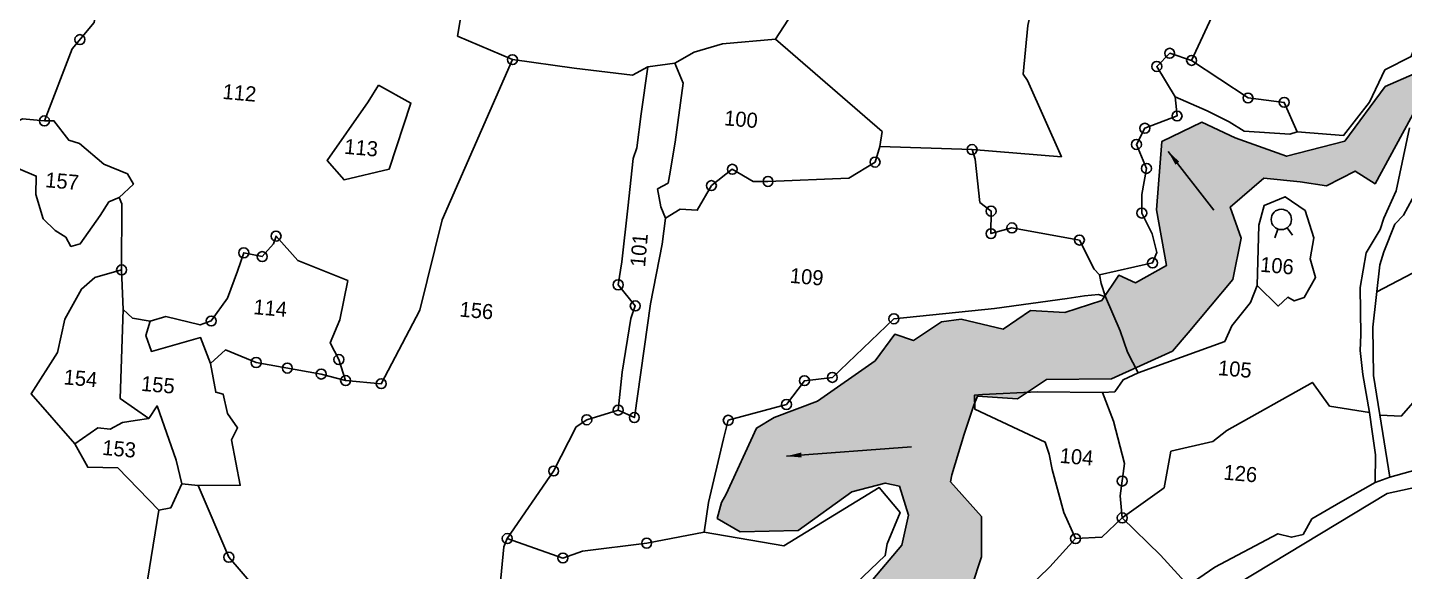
# Model space of a CAD drawing. Header units: metres. Extents: x 333181 to 338057, y 1785471 to 1790230.
# Drawn here: x 335255 to 336908, y 1787271 to 1787925 of the extents above; entities that cross this region are included whole.
import ezdxf

# ---------------------------------------------------------------- set-up
doc = ezdxf.new("R2010")
doc.units = ezdxf.units.M
doc.header["$MEASUREMENT"] = 0
for name, color, linetype in [('OFF', 1, 'Continuous'), ('POLY_HATCH', 12, 'Continuous'), ('POLY_PARCEL', 6, 'Continuous'), ('POLY_WATER', 4, 'Continuous'), ('SYM_ARROW', 1, 'Continuous'), ('SYM_STONE', 1, 'Continuous'), ('SYM_WELL', 1, 'Continuous'), ('TEXT_PARCEL', 7, 'Continuous')]:
    doc.layers.add(name, color=color, linetype=linetype)
doc.styles.get("Standard").update_dxf_attribs({"font": 'simplex.shx'})
doc.styles.add('TEXT_MAP', font='', dxfattribs={"height": 0.3})
doc.styles.get('TEXT_MAP').set_extended_font_data('Kruti Dev 050')
doc.dimstyles.get("Standard").update_dxf_attribs({"dimtxt": 0.18, "dimasz": 0.18, "dimexe": 0.18, "dimexo": 0.0625, "dimgap": 0.09, "dimtad": 0, "dimtih": 1, "dimtoh": 1, "dimdec": 4, "dimzin": 0, "dimdsep": 46, "dimtxsty": 'Standard', "dimcen": 0.09, "dimadec": 0, "dimazin": 0, "dimtfac": 1, "dimtdec": 4, "dimtofl": 0, "dimtmove": 0, "dimatfit": 3, "dimfxl": 0, "dimtolj": 1, "dimtzin": 0, "dimarcsym": 0})

# ---------------------------------------------------------------- blocks, each defined once
blk = doc.blocks.new('STONE')
blk.add_circle((0, 0), 0.0851)
blk = doc.blocks.new('MOTWELL')
for points in [[(-0.154, 0.296), (-0.08, 0.155)], [(0.154, 0.296), (0.08, 0.155)]]:
    blk.add_lwpolyline(points)
blk.add_circle((0, 0), 0.174)
blk = doc.blocks.new('1235')
at = {"layer": 'POLY_HATCH'}
h = blk.add_hatch(dxfattribs=at)
h.set_pattern_fill('ZIGZAG', color=256, scale=10.067963, style=0)
h.set_pattern_definition([(0, (2631.2947, 7474.5392), (1.2584954, 1.2584954), [1.2584954, -1.2584954]), (90, (2632.5532, 7474.5392), (-1.2584954, 1.2584954), [1.2584954, -1.2584954])])
h.paths.add_polyline_path([(2912.51, 7634.66), (2919.97, 7631.42), (2925.64, 7633.27), (2929.35, 7637.09), (2931.69, 7638.86), (2935.05, 7642.33), (2935.98, 7646.61), (2934.82, 7650.55), (2940.75, 7658.94), (2943.87, 7663.34), (2944.34, 7667.04), (2942.95, 7670.4), (2941.21, 7670.63), (2937.27, 7669.24), (2931.25, 7664.03), (2924.3, 7663.22), (2921.41, 7664.61), (2921.75, 7666.58), (2922.22, 7667.62), (2925.17, 7675.87), (2927.2, 7677.34), (2932.22, 7679.73), (2938.7, 7685.21), (2940.78, 7688.61), (2943.09, 7688.06), (2946.27, 7690.59), (2948.58, 7691.13), (2953.73, 7690.37), (2956.81, 7692.89), (2960.98, 7693), (2965.26, 7694.86), (2967.05, 7698.08), (2969.14, 7697.31), (2972.65, 7699.72), (2970.89, 7706.3), (2970.79, 7714.57), (2975.4, 7717.31), (2979.57, 7715.78), (2985.93, 7714.13), (2992.74, 7716.55), (2997.02, 7723.56), (3000.36, 7725.35), (3001.89, 7730.51), (3004.64, 7729.74), (2996.84, 7711.76), (2994.32, 7713.07), (2991.03, 7710.99), (2987.84, 7711.21), (2983.42, 7711.27), (2979.69, 7707.43), (2981.34, 7703.81), (2980.79, 7698.77), (2975.96, 7691.86), (2974.29, 7689.5), (2967.27, 7685.55), (2959.48, 7684.78), (2956.18, 7682.15), (2951.35, 7682.04), (2951.02, 7680.94), (2950.15, 7677.32), (2949.1, 7672.34), (2949.04, 7671.46), (2953.1, 7667.62), (2953.54, 7662.79), (2952.68, 7659.17), (2951.01, 7656), (2943.44, 7652.16), (2945.11, 7646.29), (2944.98, 7640.8), (2940.7, 7634.78), (2937.35, 7631.57), (2933.33, 7629.57), (2933.73, 7626.62), (2926.64, 7623.68), (2923.82, 7620.87), (2918.6, 7620.6), (2909.71, 7622.7), (2902.48, 7626.72), (2897.79, 7629.93), (2896.19, 7628.72), (2894.98, 7625.91), (2899.27, 7617.09), (2900.34, 7611.87), (2893.91, 7604.11), (2892.97, 7601.43), (2892.15, 7593.19), (2888.8, 7588.91), (2888.4, 7583.02), (2884.65, 7576.87), (2888.8, 7571.78), (2885.84, 7566.51), (2882.09, 7562.09), (2883.97, 7561.29), (2890.53, 7561.82), (2890.93, 7557.9), (2886.37, 7554.69), (2881.15, 7551.62), (2881.28, 7545.06), (2890.26, 7540.24), (2894.68, 7541.32), (2898.84, 7537.4), (2904.6, 7528.97), (2901.25, 7517.2), (2896.95, 7523.04), (2894.97, 7530.69), (2889.06, 7534.17), (2884.65, 7534.98), (2880.82, 7534.86), (2879.66, 7534.86), (2877.23, 7537.06), (2874.91, 7536.6), (2865.94, 7539.53), (2864.67, 7543.12), (2866.06, 7547.64), (2868.84, 7553.55), (2871.97, 7558.72), (2875.22, 7562.43), (2879.16, 7567.29), (2879.16, 7569.5), (2879.74, 7571.7), (2878, 7579.11), (2878.48, 7581.5), (2878.71, 7584.63), (2878.83, 7591.58), (2879.64, 7594.71), (2880.8, 7597.96), (2882.89, 7598.77), (2883.35, 7602.47), (2884.63, 7605.37), (2886.8, 7604.92), (2889.69, 7609.09), (2893.17, 7614.41), (2893.75, 7618.11), (2891.43, 7624.47), (2887.95, 7630.37), (2884.71, 7632.23), (2878.92, 7631.3), (2875.56, 7631.42), (2878.11, 7633.27), (2884.02, 7635.81), (2889.92, 7638.94), (2894.09, 7638.71), (2897.68, 7637.32), (2904.49, 7637.62)])
at = {"layer": 'OFF'}
blk.add_lwpolyline([(3000.03, 7675.87), (3001.73, 7676.69)], dxfattribs=at)
at = {"layer": 'POLY_HATCH'}
for points in [[(2940.75, 7658.94), (2943.87, 7663.34), (2944.34, 7667.04), (2942.95, 7670.4), (2941.21, 7670.63), (2937.27, 7669.24), (2931.25, 7664.03), (2924.3, 7663.22), (2921.41, 7664.61), (2921.75, 7666.58), (2922.22, 7667.62), (2925.17, 7675.87), (2927.2, 7677.34), (2932.22, 7679.73), (2938.7, 7685.21), (2940.78, 7688.61), (2943.09, 7688.06), (2946.27, 7690.59), (2948.58, 7691.13), (2953.73, 7690.37), (2956.81, 7692.89), (2960.98, 7693), (2965.26, 7694.86), (2967.05, 7698.08), (2969.14, 7697.31), (2972.65, 7699.72), (2970.89, 7706.3), (2970.79, 7714.57), (2975.4, 7717.31), (2979.57, 7715.78), (2985.93, 7714.13), (2992.74, 7716.55), (2997.02, 7723.56), (3000.36, 7725.35)], [(3004.64, 7729.74), (2996.84, 7711.76), (2994.32, 7713.07), (2991.03, 7710.99), (2987.84, 7711.21), (2983.42, 7711.27), (2979.69, 7707.43), (2981.34, 7703.81), (2980.79, 7698.77), (2975.96, 7691.86), (2974.29, 7689.5), (2967.27, 7685.55), (2959.48, 7684.78), (2956.18, 7682.15), (2951.35, 7682.04), (2951.02, 7680.94), (2950.15, 7677.32), (2949.1, 7672.34), (2949.04, 7671.46), (2953.1, 7667.62), (2953.54, 7662.79), (2952.68, 7659.17)]]:
    blk.add_lwpolyline(points, dxfattribs=at)
at = {"layer": 'POLY_PARCEL'}
for points in [[(2948.1, 7711.6), (2958.9, 7711.67), (2954.01, 7720.47), (2953.42, 7721.21), (2953.47, 7727.09), (2954.35, 7733.65), (2957.77, 7734.34), (2958.15, 7735.2), (2957.83, 7736.68), (2959.58, 7738.57), (2959.41, 7747.92), (2961.95, 7747.65), (2963.29, 7747.05), (2964.35, 7749.82), (2967.12, 7748.29), (2966.8, 7750.56), (2966.92, 7751)], [(2974.42, 7746.52), (2978.31, 7744.11), (2982.82, 7740.03), (2982.82, 7740.03), (2981.05, 7738.08), (2975.89, 7731.24), (2973.51, 7724.63)], [(2907.67, 7743.73), (2915.55, 7737.97), (2927.15, 7730.06), (2923.33, 7722.76)], [(3006.66, 7737.23), (3003.75, 7732.28), (3000.81, 7731.09), (2999.81, 7727.4), (2996.81, 7725.53), (2995.3, 7721.5), (2995.3, 7721.5), (2995.3, 7721.5), (2992.54, 7717.23), (2992.54, 7717.23), (2986.94, 7717.15)], [(2841.51, 7728.69), (2840.91, 7726.02), (2840.97, 7723.96), (2841.68, 7722.59), (2841.37, 7717.55), (2839.02, 7714.18), (2836.45, 7705.22)], [(2885.7, 7727.05), (2885.15, 7719.78), (2891.98, 7717.53)], [(2971.92, 7720.07), (2969.39, 7723.53), (2970.8, 7725.25), (2973.51, 7724.63)], [(2973.51, 7724.63), (2980.68, 7720.71), (2985.07, 7720.57), (2986.94, 7717.15)], [(2923.33, 7722.76), (2917.04, 7721.66), (2913.7, 7720.35), (2911.49, 7718.81)], [(2923.33, 7722.76), (2937.1, 7712.8), (2936.99, 7710.98)], [(3019.68, 7720.95), (3011.9, 7712.28), (3007.02, 7707.11), (3005.84, 7704.96), (3003.97, 7704.96), (3003.06, 7701.91), (2998.19, 7698.8)], [(2908.32, 7718.11), (2911.49, 7718.81)], [(2911.49, 7718.81), (2912.72, 7716.52), (2912.39, 7709.35), (2912.07, 7705.25), (2911.98, 7704.35), (2910.76, 7703.55), (2911.33, 7701.44), (2912.01, 7700.1)], [(2971.92, 7720.07), (2972.35, 7717.8), (2968.61, 7715.98), (2967.78, 7713.95), (2969.23, 7711.18), (2968.95, 7708.01), (2969.14, 7705.77), (2970.62, 7703.38), (2971.36, 7701.19), (2970.96, 7699.89), (2964.71, 7697.92)], [(2986.94, 7717.15), (2986.09, 7716.81), (2980.56, 7716.68), (2978.68, 7717.65), (2975.9, 7718.73), (2971.92, 7720.07)], [(2891.98, 7717.53), (2885.24, 7697.57), (2883.53, 7686.48), (2879.66, 7677.23), (2875.35, 7677.23)], [(2891.98, 7717.53), (2899.46, 7717.16), (2906.56, 7716.94), (2908.32, 7718.11)], [(2908.32, 7718.11), (2908.01, 7712.39), (2907.85, 7708.27), (2907.53, 7706.95), (2907.41, 7700.92), (2907.25, 7694.4), (2907.05, 7691.61), (2909.33, 7689.26), (2908.93, 7687.7), (2908.47, 7681.17), (2908.38, 7676.57)], [(2876.18, 7713.03), (2880.26, 7711.24), (2878.34, 7703.09), (2873.05, 7701.31), (2870.82, 7703.47), (2875.09, 7710.93), (2876.18, 7713.03)], [(2912.01, 7700.1), (2913.7, 7701.34), (2915.75, 7701.41), (2917.19, 7704.51), (2919.53, 7706.69), (2922.17, 7705.44), (2923.94, 7705.61), (2933.62, 7706.85), (2933.62, 7706.85), (2936.59, 7709.06), (2936.99, 7710.98)], [(2936.99, 7710.98), (2948.1, 7711.6)], [(2964.71, 7697.92), (2964.01, 7698.51), (2961.94, 7701.87), (2953.71, 7702.61), (2951.26, 7701.7), (2951.04, 7704.41), (2949.59, 7705.33), (2948.57, 7710.47), (2948.1, 7711.6)], [(2836.45, 7705.22), (2833.81, 7705.24), (2832.05, 7704.16), (2828.63, 7700.7)], [(2846.23, 7696.8), (2847.8, 7698.58), (2846.98, 7699.73), (2844.03, 7700.66), (2840.88, 7702.86), (2839.57, 7703.18), (2837.58, 7705.33), (2836.45, 7705.22)], [(2828.63, 7700.7), (2828.82, 7699.18), (2831.56, 7699.96), (2836.06, 7698.5), (2836.2, 7696.3), (2837.34, 7693.46), (2838.91, 7692.19), (2840.23, 7691.5), (2840.95, 7690.42), (2842.06, 7690.82), (2844.14, 7694.47), (2845.04, 7696.17), (2846.23, 7696.8)], [(2908.38, 7676.57), (2910.4, 7675.84), (2911.13, 7689.67), (2911.92, 7696.96), (2912.01, 7700.1)], [(3010.79, 7699.99), (3010.22, 7698.84), (3008.71, 7695.55), (3007.19, 7692.63), (3006.86, 7690.59), (3005.72, 7689), (3004.74, 7687.29), (3002.42, 7684.12), (2999.88, 7684.01)], [(2964.71, 7697.92), (2965.03, 7696.88), (2965.68, 7695.34)], [(2983.74, 7698.3), (2983.13, 7696.17), (2981.14, 7693.17), (2980.47, 7691.24), (2970.39, 7686.56)], [(2847.29, 7688.15), (2846.62, 7696.07), (2846.23, 7696.8)], [(2919.98, 7662.83), (2920.21, 7666.44), (2921.32, 7674.25), (2921.7, 7676.51), (2928.52, 7679.02), (2930.43, 7682.07), (2933.74, 7682.76), (2940.51, 7690.45), (2952.48, 7692.76), (2961.1, 7694.74), (2963.14, 7695.23), (2964.8, 7695.53), (2965.68, 7695.34)], [(2965.68, 7695.34), (2967.78, 7691.38), (2968.89, 7688.91), (2970.39, 7686.56)], [(2875.35, 7677.23), (2874.32, 7679.68), (2873.1, 7681.59), (2874.01, 7684.47), (2874.54, 7689.25), (2868.35, 7691.13), (2865.47, 7693.84), (2865.25, 7692.88), (2864.03, 7691.23), (2861.77, 7691.49), (2861.2, 7689.22), (2860.29, 7685.87), (2858.59, 7682.96), (2857.3, 7682.37), (2853.08, 7683.02), (2851.25, 7682.28)], [(2847.29, 7688.15), (2844.16, 7686.94), (2842.67, 7685.39), (2842.67, 7685.39), (2841.01, 7681.64), (2840.48, 7677.57), (2840.48, 7677.57), (2840.48, 7677.57), (2837.74, 7672.3), (2837.74, 7672.3), (2837.74, 7672.3), (2837.74, 7672.3), (2843.51, 7666.78)], [(2847.9, 7683.39), (2847.29, 7688.15)], [(2970.02, 7668.96), (2974.75, 7673.02), (2975.17, 7677.47), (2980.08, 7679.09), (2981.64, 7680.54), (2991.42, 7687.23), (2993.73, 7684.57), (2998.57, 7684.21)], [(2970.39, 7686.56), (2968.67, 7685.55), (2967.78, 7684.03), (2966.34, 7683.8)], [(2966.34, 7683.8), (2958.5, 7683.2), (2951.94, 7682.29), (2951, 7682.15), (2951.17, 7680.47), (2959.97, 7677.25), (2960.57, 7675.82), (2961.1, 7674.04), (2962.96, 7668.99), (2964.64, 7665.97)], [(2970.02, 7668.96), (2969.56, 7671.6), (2969.71, 7675.5), (2967.96, 7680.47), (2966.34, 7683.8)], [(2847.9, 7683.39), (2849.11, 7682.48), (2851.25, 7682.28)], [(2852.14, 7670.6), (2848.48, 7672.67), (2847.9, 7683.39), (2847.9, 7683.39), (2847.9, 7683.39)], [(2851.25, 7682.28), (2850.9, 7680.54), (2851.73, 7678.67), (2857.48, 7680.85), (2858.96, 7677.84)], [(3001.73, 7676.69), (3009.84, 7679.73), (3013.59, 7681.12), (3015.55, 7681.4)], [(2858.96, 7677.84), (2860.61, 7679.63), (2864.42, 7678.45), (2872.35, 7677.75), (2875.35, 7677.23)], [(2858.96, 7677.84), (2859.89, 7674.46), (2860.8, 7674.29), (2861.5, 7672.03), (2862.89, 7670.42), (2862.28, 7668.89), (2863.82, 7663.54), (2863.82, 7663.54), (2858.75, 7663.05)], [(2908.38, 7676.57), (2904.71, 7675.07), (2903.51, 7674.1), (2901.28, 7668.57), (2896.42, 7659.97)], [(2978.65, 7661.53), (2981.66, 7664.03), (2988.88, 7668.7), (2990.53, 7668.42), (2991.9, 7668.88), (2992.78, 7670.84), (2996.07, 7673.15), (3000.03, 7675.87)], [(2856.78, 7663.09), (2855.84, 7665.88), (2852.99, 7672.19), (2852.14, 7670.6)], [(2843.51, 7666.78), (2846.09, 7668.94), (2847.6, 7668.9), (2849, 7669.81), (2850.52, 7670.19), (2852.14, 7670.6)], [(2919.98, 7662.83), (2929.7, 7662.04), (2940.53, 7670.02), (2943.3, 7667.27), (2942.07, 7663.37)], [(2964.64, 7665.97), (2967.78, 7666.42), (2970.02, 7668.96)], [(2970.02, 7668.96), (2975.01, 7664.89), (2978.65, 7661.53)], [(2843.51, 7666.78), (2845.31, 7664.08), (2848.95, 7664.32), (2854.32, 7659.7)], [(2942.03, 7630.21), (2941.56, 7633.43), (2942.74, 7637.09), (2945, 7638.67), (2945.73, 7640.25), (2951.93, 7648.99), (2955.7, 7655.19), (2961.84, 7662.31), (2964.64, 7665.97)], [(2854.32, 7659.7), (2855.72, 7660.11), (2856.78, 7663.09)], [(2858.75, 7663.05), (2856.78, 7663.09)], [(2874.11, 7644.19), (2863.2, 7654.78), (2858.75, 7663.05)], [(2896.42, 7659.97), (2903.31, 7658.22), (2905.59, 7659.24), (2913.21, 7660.89), (2919.98, 7662.83)], [(2942.07, 7663.37), (2941.97, 7661.93), (2941.97, 7661.93), (2933.1, 7651.84), (2933.1, 7651.84), (2933.42, 7642.08), (2931.18, 7640.76), (2929.64, 7639.31), (2927, 7635.5), (2926.69, 7634.68), (2920.87, 7631.91)], [(2854.32, 7659.7), (2854.32, 7659.7), (2852.87, 7639.87)], [(2896.42, 7659.97), (2896.11, 7658.94), (2896.07, 7653.91), (2900.15, 7650.89), (2900.6, 7646.86), (2896.98, 7646.49), (2898.22, 7644.85), (2900.29, 7644), (2899.51, 7639.6)]]:
    blk.add_lwpolyline(points, dxfattribs=at)
blk.add_lwpolyline([(2983.74, 7698.3), (2986.48, 7696.05), (2987.58, 7697.21), (2988.37, 7696.84), (2989.53, 7697.33), (2990.68, 7699.88), (2989.83, 7702.07), (2990.07, 7704.63), (2988.73, 7707.79), (2986.18, 7709.25), (2983.74, 7707.97), (2983.32, 7705.54)], close=True, dxfattribs=at)
at = {"layer": 'POLY_WATER'}
for points in [[(3002.31, 7712.31), (3000.57, 7708.29), (2999.65, 7707.13), (2998.59, 7703.66), (2998.25, 7702.05), (2998.1, 7694.52), (2998.69, 7688.7), (3000.43, 7681.85), (3001.73, 7676.69)], [(3000.03, 7675.87), (2999.77, 7679.21), (2999.09, 7681.99), (2998.57, 7684.21), (2997.37, 7688.73), (2996.83, 7691.56), (2996.71, 7693.46), (2996.13, 7699.13), (2996.48, 7703.36), (2997.92, 7706.32), (2998.27, 7707.72), (2999.43, 7711.14), (3000.36, 7718.82)], [(3015.3, 7678.97), (3001.56, 7674.67), (2980.83, 7659.49)]]:
    blk.add_lwpolyline(points, dxfattribs=at)
at = {"layer": 'SYM_STONE', "xscale": 7.047574335353677, "yscale": 7.047574335353677, "zscale": 7.047574335353677}
for p in [(2970.8, 7725.25), (2973.51, 7724.63), (2969.39, 7723.53), (2980.68, 7720.71), (2985.07, 7720.57), (2891.98, 7717.53), (2972.35, 7717.8), (2839.84, 7715.36), (2968.61, 7715.98), (2967.78, 7713.95), (2948.1, 7711.6), (2969.23, 7711.18), (2936.59, 7709.06), (2919.53, 7706.69), (2836.45, 7705.22), (2923.94, 7705.61), (2969.14, 7705.77), (2917.19, 7704.51), (2951.04, 7704.41), (2951.26, 7701.7), (2953.71, 7702.61), (2961.94, 7701.87), (2970.96, 7699.89), (2865.47, 7693.84), (2861.77, 7691.49), (2907.05, 7691.61), (2864.03, 7691.23), (2940.51, 7690.45), (2847.29, 7688.15), (2909.33, 7689.26), (2858.59, 7682.96), (2930.43, 7682.07), (2933.74, 7682.76), (2864.42, 7678.45), (2868.22, 7678.11), (2874.32, 7679.68), (2928.52, 7679.02), (2872.35, 7677.75), (2875.35, 7677.23), (2879.66, 7677.23), (2908.38, 7676.57), (2921.7, 7676.51), (2904.71, 7675.07), (2910.4, 7675.84), (2969.63, 7673.38), (2901.28, 7668.57), (2970.02, 7668.96), (2964.64, 7665.97), (2896.42, 7659.97), (2913.21, 7660.89), (2903.31, 7658.22), (2863.2, 7654.78)]:
    blk.add_blockref('STONE', p, dxfattribs=at)
at = {"layer": 'SYM_WELL', "xscale": 7.047574335353677, "yscale": 7.047574335353677, "zscale": 7.047574335353677, "rotation": 192.9796162212957}
blk.add_blockref('MOTWELL', (2985.96, 7706.48), dxfattribs=at)
at = {"layer": 'TEXT_PARCEL', "style": 'TEXT_MAP'}
for s, p in [('100', (2918.02, 7711.89)), ('112', (2857.55, 7709.75)), ('113', (2872.73, 7704.45)), ('106', (2983.91, 7699.98)), ('157', (2837.19, 7697.27)), ('109', (2927.58, 7693.67)), ('105', (2979.95, 7687.12)), ('156', (2888.3, 7686.12)), ('114', (2863.52, 7684.23)), ('154', (2841.49, 7673.79)), ('155', (2850.85, 7673.83)), ('104', (2961.88, 7674.91)), ('126', (2981.72, 7674.63)), ('153', (2846.87, 7665.73))]:
    blk.add_text(s, height=1.812, dxfattribs=at).set_placement(p)
blk.add_text('101', height=1.812, rotation=90, dxfattribs=at).set_placement((2910.09, 7693.97))
at = {"layer": 'SYM_ARROW'}
for points in [[(2971.66, 7713.45), (2977.77, 7706.86)], [(2929.07, 7672.82), (2943.99, 7675.26)]]:
    blk.add_leader(points, dimstyle='Standard', override={"dimtxt": 2.5, "dimasz": 1.8, "dimexe": 1.25, "dimexo": 0.625, "dimgap": 0.625, "dimtad": 1, "dimtih": 0, "dimtoh": 0, "dimzin": 8, "dimlunit": 6, "dimcen": 2.5, "dimtofl": 1}, dxfattribs=at)

msp = doc.modelspace()

# ---------------------------------------------------------------- block references
at = {"xscale": 9.965946763787475, "yscale": 9.965946763787475, "zscale": 9.965946763787475, "rotation": 354.9611497791353}
msp.add_blockref('1235', (300371.6, 1713802.1), dxfattribs=at)

doc.saveas('drawing.dxf')
